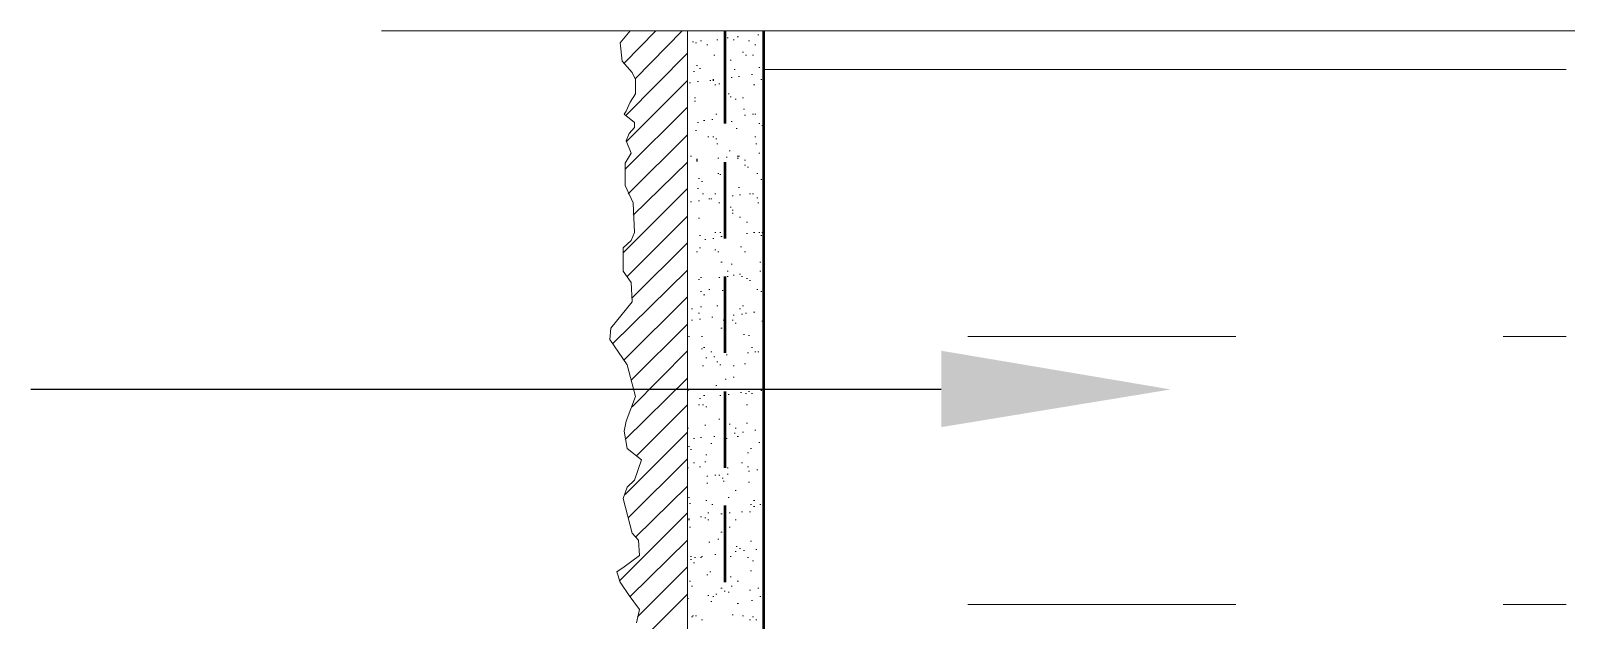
# Model space of a CAD drawing. Header units: millimetres. Extents: x 14 to 201, y 16 to 268.
# Drawn here: x 55.8 to 87.67, y 235.21 to 247.46 of the extents above; entities that cross this region are included whole.
import ezdxf

# ---------------------------------------------------------------- set-up
doc = ezdxf.new("R2010")
doc.units = ezdxf.units.MM
doc.header["$MEASUREMENT"] = 0
doc.layers.get('0').update_dxf_attribs({"linetype": 'CONTINUOUS'})

msp = doc.modelspace()

# ---------------------------------------------------------------- hatches: boundary and pattern name
at = {"true_color": 0x000007}
msp.add_hatch(color=0, dxfattribs=at).paths.add_polyline_path([(74.697, 240.813), (79.46, 240.009), (74.697, 239.226)])

# ---------------------------------------------------------------- linework, layer by layer
at = {"color": 0, "linetype": 'Continuous', "lineweight": 15, "true_color": 0x000007}
for p, q in [((63.077, 247.459), (101.177, 247.459)), ((69.427, 247.459), (69.427, 120.565))]:
    msp.add_line(p, q, dxfattribs=at)
at = {"color": 0, "linetype": 'Continuous', "lineweight": 15, "true_color": 0x656565}
for p, q in [((68.114, 246.782), (68.771, 247.459)), ((68.347, 246.465), (69.321, 247.459)), ((70.887, 247.375), (70.908, 247.375)), ((69.533, 247.227), (69.554, 247.227)), ((69.596, 247.205), (69.617, 247.205)), ((69.702, 247.248), (69.723, 247.248)), ((69.829, 247.163), (69.85, 247.163)), ((70.041, 247.269), (70.062, 247.269)), ((70.21, 247.29), (70.231, 247.29)), ((70.252, 247.311), (70.273, 247.311)), ((70.379, 247.269), (70.4, 247.269)), ((70.464, 247.332), (70.485, 247.332)), ((70.697, 247.248), (70.718, 247.248)), ((70.824, 247.163), (70.845, 247.163)), ((68.157, 245.703), (69.427, 246.994)), ((69.617, 246.74), (69.638, 246.74)), ((69.977, 246.951), (69.998, 246.951)), ((70.316, 246.846), (70.337, 246.846)), ((70.57, 247.015), (70.591, 247.015)), ((70.633, 246.951), (70.654, 246.951)), ((70.781, 246.951), (70.803, 246.951)), ((68.157, 245.152), (69.427, 246.422)), ((69.554, 246.613), (69.575, 246.613)), ((69.681, 246.676), (69.702, 246.676)), ((69.892, 246.422), (69.914, 246.422)), ((69.956, 246.443), (69.977, 246.443)), ((69.956, 246.422), (69.977, 246.422)), ((70.337, 246.486), (70.358, 246.486)), ((70.4, 246.655), (70.422, 246.655)), ((70.485, 246.507), (70.506, 246.507)), ((70.76, 246.549), (70.781, 246.549)), ((70.908, 246.697), (70.93, 246.697)), ((70.951, 246.443), (70.972, 246.443)), ((71.014, 246.655), (87.672, 246.655)), ((69.469, 246.38), (69.49, 246.38)), ((69.638, 246.401), (69.66, 246.401)), ((69.998, 246.338), (70.019, 246.338)), ((70.083, 246.359), (70.104, 246.359)), ((70.273, 246.147), (70.295, 246.147)), ((70.803, 246.338), (70.824, 246.338)), ((68.135, 244.581), (69.427, 245.872)), ((69.575, 246.062), (69.596, 246.062)), ((69.575, 245.999), (69.596, 245.999)), ((70.316, 246.084), (70.337, 246.084)), ((70.422, 246.041), (70.443, 246.041)), ((70.57, 246.062), (70.591, 246.062)), ((70.591, 245.83), (70.612, 245.83)), ((69.638, 245.554), (69.66, 245.554)), ((69.765, 245.597), (69.787, 245.597)), ((69.935, 245.618), (69.956, 245.618)), ((70.019, 245.724), (70.041, 245.724)), ((70.189, 245.639), (70.21, 245.639)), ((70.21, 245.66), (70.231, 245.66)), ((70.337, 245.576), (70.358, 245.576)), ((70.612, 245.703), (70.633, 245.703)), ((70.781, 245.724), (70.803, 245.724)), ((70.824, 245.724), (70.845, 245.724)), ((70.908, 245.533), (70.93, 245.533)), ((70.972, 245.491), (70.993, 245.491)), ((68.199, 244.073), (69.427, 245.3)), ((69.596, 245.385), (69.617, 245.385)), ((69.85, 245.258), (69.871, 245.258)), ((69.956, 245.258), (69.977, 245.258)), ((70.019, 245.216), (70.041, 245.216)), ((70.443, 245.427), (70.464, 245.427)), ((70.824, 245.258), (70.845, 245.258)), ((69.49, 244.856), (69.511, 244.856)), ((70.041, 245.11), (70.062, 245.11)), ((70.231, 244.835), (70.252, 244.835)), ((70.295, 244.962), (70.316, 244.962)), ((70.464, 244.856), (70.485, 244.856)), ((70.485, 244.856), (70.506, 244.856)), ((70.845, 245.11), (70.866, 245.11)), ((70.908, 244.919), (70.93, 244.919)), ((68.305, 243.628), (69.427, 244.729)), ((69.617, 244.792), (69.638, 244.792)), ((69.617, 244.771), (69.638, 244.771)), ((69.617, 244.75), (69.638, 244.75)), ((70.062, 244.814), (70.083, 244.814)), ((70.464, 244.814), (70.485, 244.814)), ((70.612, 244.771), (70.633, 244.771)), ((70.612, 244.665), (70.633, 244.665)), ((70.676, 244.623), (70.697, 244.623)), ((68.093, 242.845), (69.427, 244.179)), ((69.638, 244.179), (69.66, 244.179)), ((69.66, 244.39), (69.681, 244.39)), ((69.723, 244.327), (69.744, 244.327)), ((70.062, 244.496), (70.083, 244.496)), ((70.104, 244.475), (70.125, 244.475)), ((70.485, 244.2), (70.506, 244.2)), ((70.866, 244.496), (70.887, 244.496)), ((70.951, 244.369), (70.972, 244.369)), ((69.49, 243.903), (69.511, 243.903)), ((69.66, 243.925), (69.681, 243.925)), ((69.744, 244.073), (69.765, 244.073)), ((69.871, 243.967), (69.892, 243.967)), ((69.914, 243.967), (69.935, 243.967)), ((69.998, 244.073), (70.019, 244.073)), ((70.083, 243.882), (70.104, 243.882)), ((70.358, 244.03), (70.379, 244.03)), ((70.506, 244.052), (70.527, 244.052)), ((70.718, 244.073), (70.739, 244.073)), ((70.781, 244.073), (70.803, 244.073)), ((70.866, 243.988), (70.887, 243.988)), ((70.887, 243.882), (70.908, 243.882)), ((68.178, 242.358), (69.427, 243.607)), ((69.66, 243.565), (69.681, 243.565)), ((70.316, 243.798), (70.337, 243.798)), ((70.358, 243.734), (70.379, 243.734)), ((70.358, 243.671), (70.379, 243.671)), ((70.506, 243.586), (70.527, 243.586)), ((69.998, 243.268), (70.019, 243.268)), ((70.104, 243.268), (70.125, 243.268)), ((70.654, 243.48), (70.676, 243.48)), ((70.654, 243.247), (70.676, 243.247)), ((70.803, 243.268), (70.824, 243.268)), ((70.908, 243.268), (70.93, 243.268)), ((70.972, 243.268), (70.993, 243.268)), ((68.284, 241.914), (69.427, 243.057)), ((69.681, 243.205), (69.702, 243.205)), ((69.681, 242.951), (69.702, 242.951)), ((69.787, 243.12), (69.808, 243.12)), ((69.956, 243.141), (69.977, 243.141)), ((69.998, 242.909), (70.019, 242.909)), ((70.125, 243.184), (70.146, 243.184)), ((70.21, 243.184), (70.231, 243.184)), ((70.527, 242.972), (70.549, 242.972)), ((70.951, 243.205), (70.972, 243.205)), ((69.617, 242.866), (69.638, 242.866)), ((70.062, 242.866), (70.083, 242.866)), ((70.125, 242.655), (70.146, 242.655)), ((70.337, 242.612), (70.358, 242.612)), ((70.612, 242.866), (70.633, 242.866)), ((70.93, 242.655), (70.951, 242.655)), ((67.882, 240.961), (69.427, 242.485)), ((69.66, 242.295), (69.681, 242.295)), ((69.702, 242.337), (69.723, 242.337)), ((70.083, 242.337), (70.104, 242.337)), ((70.252, 242.464), (70.273, 242.464)), ((70.252, 242.358), (70.273, 242.358)), ((70.379, 242.379), (70.4, 242.379)), ((70.506, 242.401), (70.527, 242.401)), ((70.549, 242.358), (70.57, 242.358)), ((70.654, 242.316), (70.676, 242.316)), ((70.718, 242.274), (70.739, 242.274)), ((70.93, 242.464), (70.951, 242.464)), ((69.702, 242.041), (69.723, 242.041)), ((69.765, 241.977), (69.787, 241.977)), ((69.871, 242.083), (69.892, 242.083)), ((70.146, 242.062), (70.168, 242.062)), ((70.866, 242.083), (70.887, 242.083)), ((70.951, 242.041), (70.972, 242.041)), ((70.993, 242.02), (71.014, 242.02)), ((68.114, 240.623), (69.427, 241.935)), ((69.511, 241.681), (69.533, 241.681)), ((69.702, 241.723), (69.723, 241.723)), ((70.041, 241.744), (70.062, 241.744)), ((70.506, 241.681), (70.527, 241.681)), ((70.57, 241.744), (70.591, 241.744)), ((68.262, 240.199), (69.427, 241.363)), ((69.511, 241.448), (69.533, 241.448)), ((69.66, 241.596), (69.681, 241.596)), ((69.681, 241.469), (69.702, 241.469)), ((69.935, 241.512), (69.956, 241.512)), ((70.168, 241.448), (70.189, 241.448)), ((70.358, 241.448), (70.379, 241.448)), ((70.379, 241.554), (70.4, 241.554)), ((70.422, 241.385), (70.443, 241.385)), ((70.549, 241.575), (70.57, 241.575)), ((70.633, 241.596), (70.654, 241.596)), ((70.803, 241.617), (70.824, 241.617)), ((70.972, 241.427), (70.993, 241.427)), ((69.448, 241.109), (69.469, 241.109)), ((69.723, 241.109), (69.744, 241.109)), ((70.125, 241.279), (70.146, 241.279)), ((70.591, 241.152), (70.612, 241.152)), ((70.697, 241.131), (70.718, 241.131)), ((75.248, 241.109), (80.814, 241.109)), ((86.36, 241.109), (87.672, 241.109)), ((68.284, 239.649), (69.427, 240.813)), ((69.723, 240.855), (69.744, 240.855)), ((69.765, 240.877), (69.787, 240.877)), ((69.914, 240.792), (69.935, 240.792)), ((69.977, 240.686), (69.998, 240.686)), ((70.189, 240.834), (70.21, 240.834)), ((70.231, 240.728), (70.252, 240.728)), ((70.676, 240.771), (70.697, 240.771)), ((70.76, 240.877), (70.781, 240.877)), ((70.824, 240.792), (70.845, 240.792)), ((70.887, 240.792), (70.908, 240.792)), ((70.993, 240.855), (71.014, 240.855)), ((70.993, 240.834), (71.014, 240.834)), ((69.744, 240.496), (69.765, 240.496)), ((69.808, 240.665), (69.829, 240.665)), ((70.041, 240.58), (70.062, 240.58)), ((70.104, 240.517), (70.125, 240.517)), ((70.379, 240.496), (70.4, 240.496)), ((70.612, 240.538), (70.633, 240.538)), ((68.135, 238.972), (69.427, 240.242)), ((70.019, 240.093), (70.041, 240.093)), ((70.21, 240.22), (70.231, 240.22)), ((70.379, 240.263), (70.4, 240.263)), ((71.014, 240.22), (71.035, 240.22)), ((69.427, 239.988), (69.448, 239.988)), ((69.681, 239.818), (69.702, 239.818)), ((69.765, 239.882), (69.787, 239.882)), ((70.104, 239.882), (70.125, 239.882)), ((70.168, 240.009), (70.189, 240.009)), ((70.273, 239.903), (70.295, 239.903)), ((70.527, 239.945), (70.549, 239.945)), ((70.633, 239.924), (70.654, 239.924)), ((70.697, 239.966), (70.718, 239.966)), ((70.76, 239.924), (70.781, 239.924)), ((70.951, 239.988), (70.972, 239.988)), ((68.368, 238.633), (69.427, 239.691)), ((69.66, 239.691), (69.681, 239.691)), ((69.744, 239.691), (69.765, 239.691)), ((69.808, 239.649), (69.829, 239.649)), ((70.21, 239.607), (70.231, 239.607)), ((70.654, 239.691), (70.676, 239.691)), ((68.135, 237.829), (69.427, 239.12)), ((69.427, 239.204), (69.448, 239.204)), ((69.787, 239.268), (69.808, 239.268)), ((70.083, 239.395), (70.104, 239.395)), ((70.295, 239.289), (70.316, 239.289)), ((70.4, 239.099), (70.422, 239.099)), ((70.4, 239.099), (70.422, 239.099)), ((70.422, 239.204), (70.443, 239.204)), ((70.57, 239.12), (70.591, 239.12)), ((70.654, 239.31), (70.676, 239.31)), ((70.824, 239.162), (70.845, 239.162)), ((69.448, 238.823), (69.469, 238.823)), ((69.49, 238.76), (69.511, 238.76)), ((69.554, 238.993), (69.575, 238.993)), ((69.702, 239.014), (69.723, 239.014)), ((69.914, 238.887), (69.935, 238.887)), ((69.977, 239.035), (69.998, 239.035)), ((70.231, 238.993), (70.252, 238.993)), ((70.464, 239.035), (70.485, 239.035)), ((70.739, 238.781), (70.76, 238.781)), ((70.908, 238.908), (70.93, 238.908)), ((68.199, 237.342), (69.427, 238.569)), ((69.554, 238.485), (69.575, 238.485)), ((69.787, 238.506), (69.808, 238.506)), ((69.808, 238.654), (69.829, 238.654)), ((70.549, 238.485), (70.57, 238.485)), ((70.676, 238.696), (70.697, 238.696)), ((69.427, 238.379), (69.448, 238.379)), ((69.681, 238.4), (69.702, 238.4)), ((69.829, 238.21), (69.85, 238.21)), ((69.998, 238.231), (70.019, 238.231)), ((70.083, 238.231), (70.104, 238.231)), ((70.146, 238.167), (70.168, 238.167)), ((70.252, 238.379), (70.273, 238.379)), ((70.252, 238.252), (70.273, 238.252)), ((70.676, 238.4), (70.697, 238.4)), ((70.697, 238.315), (70.718, 238.315)), ((70.866, 238.337), (70.887, 238.337)), ((68.347, 236.94), (69.427, 237.998)), ((69.829, 238.061), (69.85, 238.061)), ((70.168, 238.104), (70.189, 238.104)), ((70.422, 237.913), (70.443, 237.913)), ((70.697, 238.083), (70.718, 238.083)), ((69.448, 237.765), (69.469, 237.765)), ((69.469, 237.638), (69.49, 237.638)), ((69.808, 237.702), (69.829, 237.702)), ((69.935, 237.617), (69.956, 237.617)), ((70.273, 237.765), (70.295, 237.765)), ((70.739, 237.617), (70.76, 237.617)), ((70.803, 237.702), (70.824, 237.702)), ((70.803, 237.575), (70.824, 237.575)), ((70.93, 237.617), (70.951, 237.617)), ((70.993, 237.532), (71.014, 237.532)), ((68.009, 236.029), (69.427, 237.448)), ((69.448, 237.321), (69.469, 237.321)), ((69.448, 237.299), (69.469, 237.299)), ((69.702, 237.363), (69.723, 237.363)), ((69.787, 237.342), (69.808, 237.342)), ((69.85, 237.448), (69.871, 237.448)), ((69.85, 237.299), (69.871, 237.299)), ((70.125, 237.426), (70.146, 237.426)), ((70.295, 237.448), (70.316, 237.448)), ((70.422, 237.299), (70.443, 237.299)), ((70.549, 237.469), (70.57, 237.469)), ((70.718, 237.469), (70.739, 237.469)), ((68.241, 235.712), (69.427, 236.876)), ((69.469, 237.151), (69.49, 237.151)), ((70.062, 236.897), (70.083, 236.897)), ((70.125, 237.045), (70.146, 237.045)), ((70.295, 237.151), (70.316, 237.151)), ((70.739, 236.855), (70.76, 236.855)), ((69.49, 236.537), (69.511, 236.537)), ((69.723, 236.537), (69.744, 236.537)), ((69.871, 236.834), (69.892, 236.834)), ((69.998, 236.58), (70.019, 236.58)), ((70.21, 236.813), (70.231, 236.813)), ((70.316, 236.537), (70.337, 236.537)), ((70.422, 236.643), (70.443, 236.643)), ((70.443, 236.749), (70.464, 236.749)), ((70.506, 236.707), (70.527, 236.707)), ((70.591, 236.664), (70.612, 236.664)), ((70.845, 236.686), (70.866, 236.686)), ((68.39, 235.289), (69.427, 236.326)), ((69.49, 236.474), (69.511, 236.474)), ((69.554, 236.41), (69.575, 236.41)), ((69.575, 236.516), (69.596, 236.516)), ((69.702, 236.516), (69.723, 236.516)), ((69.892, 236.22), (69.914, 236.22)), ((70.676, 236.516), (70.697, 236.516)), ((70.739, 236.241), (70.76, 236.241)), ((70.781, 236.453), (70.803, 236.453)), ((69.469, 236.029), (69.49, 236.029)), ((69.511, 235.924), (69.533, 235.924)), ((69.829, 236.156), (69.85, 236.156)), ((70.316, 236.114), (70.337, 236.114)), ((70.337, 235.924), (70.358, 235.924)), ((70.464, 236.029), (70.485, 236.029)), ((68.22, 234.548), (69.427, 235.754)), ((69.427, 235.67), (69.448, 235.67)), ((69.85, 235.733), (69.871, 235.733)), ((69.914, 235.606), (69.935, 235.606)), ((69.956, 235.712), (69.977, 235.712)), ((70.019, 235.754), (70.041, 235.754)), ((70.125, 235.881), (70.146, 235.881)), ((70.189, 235.818), (70.21, 235.818)), ((70.273, 235.797), (70.295, 235.797)), ((70.718, 235.839), (70.739, 235.839)), ((70.76, 235.627), (70.781, 235.627)), ((70.887, 235.881), (70.908, 235.881)), ((70.93, 235.712), (70.951, 235.712)), ((69.511, 235.289), (69.533, 235.289)), ((69.533, 235.31), (69.554, 235.31)), ((69.596, 235.31), (69.617, 235.31)), ((70.358, 235.331), (70.379, 235.331)), ((70.464, 235.564), (70.485, 235.564)), ((70.57, 235.31), (70.591, 235.31)), ((70.781, 235.289), (70.803, 235.289)), ((75.248, 235.543), (80.814, 235.543)), ((86.36, 235.543), (87.672, 235.543)), ((69.723, 235.225), (69.744, 235.225)), ((70.718, 235.225), (70.739, 235.225)), ((70.845, 235.225), (70.866, 235.225))]:
    msp.add_line(p, q, dxfattribs=at)
at = {"color": 0, "linetype": 'Continuous', "lineweight": 53, "true_color": 0x000007}
for p, q in [((70.21, 245.533), (70.21, 247.459)), ((70.21, 243.142), (70.21, 244.729)), ((70.21, 240.771), (70.21, 242.358)), ((70.21, 238.379), (70.21, 239.967)), ((70.21, 236.008), (70.21, 237.596))]:
    msp.add_line(p, q, dxfattribs=at)
at = {"color": 0, "linetype": 'Continuous', "lineweight": 25, "true_color": 0x000007}
msp.add_line((74.697, 240.009), (55.795, 240.009), dxfattribs=at)
at = {"color": 0, "linetype": 'Continuous', "lineweight": 15, "true_color": 0x000007}
msp.add_lwpolyline([(68.241, 247.459), (68.03, 247.205), (68.072, 246.824), (68.284, 246.592), (68.347, 246.443), (68.347, 246.147), (68.241, 245.978), (68.157, 245.787), (68.114, 245.724), (68.326, 245.554), (68.326, 245.449), (68.22, 245.322), (68.157, 245.173), (68.262, 244.919), (68.135, 244.708), (68.135, 244.242), (68.305, 243.882), (68.326, 243.268), (68.262, 243.099), (68.093, 242.951), (68.093, 242.464), (68.262, 242.231), (68.284, 241.829), (67.839, 241.279), (67.818, 241.046), (68.178, 240.517), (68.347, 239.861), (68.157, 239.353), (68.114, 239.141), (68.178, 238.781), (68.474, 238.548), (68.326, 238.125), (68.178, 237.977), (68.093, 237.744), (68.284, 237.024), (68.411, 236.876), (68.432, 236.559), (68.114, 236.326), (67.966, 236.22), (68.03, 236.008), (68.22, 235.733), (68.432, 235.437), (68.368, 235.162)], dxfattribs=at)
at = {"color": 0, "linetype": 'Continuous', "lineweight": 53, "true_color": 0x000007}
msp.add_lwpolyline([(87.672, 190.288), (83.312, 190.288), (83.312, 193.463), (73.787, 193.463), (73.787, 190.288), (71.014, 190.288), (71.014, 247.459)], dxfattribs=at)

doc.saveas('drawing.dxf')
